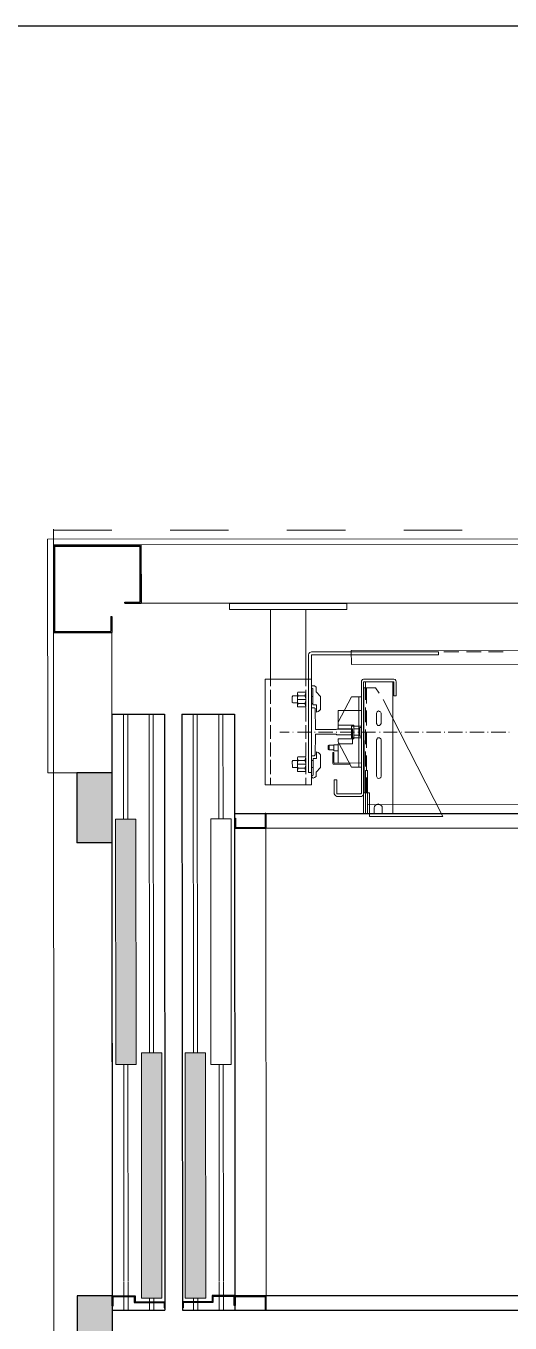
# Model space of a CAD drawing. Extents: x 26 to 324, y 73 to 188.
# Drawn here: x 181.611 to 182.44, y 163.059 to 165.279 of the extents above; entities that cross this region are included whole.
import ezdxf

# ---------------------------------------------------------------- set-up
doc = ezdxf.new("R2010")
doc.units = 0
doc.header["$LTSCALE"] = 0.01
doc.header["$MEASUREMENT"] = 0
doc.linetypes.add('HIDDEN', pattern=[0.375, 0.25, -0.125])
for name, color, linetype, lineweight in [('2COTA', 1, 'CONTINUOUS', 9), ('2H', 1, 'HIDDEN', 15), ('AR-ESQ-VT1', 1, 'CONTINUOUS', 9), ('P', 1, 'CONTINUOUS', 18)]:
    doc.layers.add(name, color=color, linetype=linetype, lineweight=lineweight)
for name, color, linetype in [('3', 3, 'CONTINUOUS'), ('47', 1, 'CONTINUOUS'), ('AR-ELV', 2, 'CONTINUOUS'), ('AR-PIS', 1, 'CONTINUOUS'), ('PAREDE', 1, 'CONTINUOUS')]:
    doc.layers.add(name, color=color, linetype=linetype)

msp = doc.modelspace()

# ---------------------------------------------------------------- hatches: boundary and pattern name
at = {"layer": '2COTA', "linetype": 'Continuous'}
for points in [[(181.7587, 164.0009), (181.7587, 163.8809), (181.6987, 163.8808), (181.6987, 164.0008)], [(181.7592, 163.1059), (181.7592, 163.0887), (181.7593, 162.9856), (181.6993, 162.9856), (181.6992, 163.1058)]]:
    msp.add_hatch(color=256, dxfattribs=at).paths.add_polyline_path(points)
at = {"layer": '2COTA', "lineweight": 9, "ltscale": 35}
for points in [[(181.7648, 163.9217), (181.7998, 163.9217), (181.8001, 163.5017), (181.7651, 163.5017)], [(181.809, 163.5217), (181.844, 163.5217), (181.8442, 163.1017), (181.8092, 163.1017)], [(181.884, 163.5217), (181.919, 163.5218), (181.9192, 163.1018), (181.8842, 163.1017)]]:
    msp.add_hatch(color=256, dxfattribs=at).paths.add_polyline_path(points)

# ---------------------------------------------------------------- linework, layer by layer
at = {"layer": '2COTA', "ltscale": 35}
for p, q in [((181.7786, 163.9217), (181.7785, 164.1009)), ((181.7857, 163.9217), (181.7856, 164.1009)), ((181.8228, 163.5217), (181.8224, 164.1009)), ((181.8299, 163.5217), (181.8295, 164.1009)), ((181.8981, 163.5217), (181.8977, 164.101)), ((181.9052, 163.5217), (181.9048, 164.101)), ((181.9418, 163.9218), (181.9416, 164.101)), ((181.9489, 163.9218), (181.9488, 164.101)), ((181.7648, 163.9217), (181.7998, 163.9217)), ((181.9277, 163.9218), (181.9627, 163.9218)), ((181.809, 163.5217), (181.844, 163.5217)), ((181.884, 163.5217), (181.919, 163.5218)), ((181.884, 163.5217), (181.919, 163.5218)), ((181.884, 163.5217), (181.919, 163.5218)), ((181.7651, 163.5017), (181.8001, 163.5017)), ((181.7791, 163.1309), (181.7788, 163.5017)), ((181.7862, 163.1309), (181.786, 163.5017)), ((181.9279, 163.5018), (181.9629, 163.5018)), ((181.9422, 163.131), (181.942, 163.5018)), ((181.9494, 163.131), (181.9491, 163.5018)), ((181.7791, 163.0809), (181.7791, 163.1296)), ((181.7862, 163.0809), (181.7862, 163.1296)), ((181.9423, 163.081), (181.9422, 163.1297)), ((181.9494, 163.081), (181.9494, 163.1297)), ((181.7791, 163.0954), (181.7791, 163.1017)), ((181.7862, 163.0954), (181.7862, 163.1017)), ((181.8442, 163.1017), (181.8092, 163.1017)), ((181.8092, 163.1017), (181.8442, 163.1017)), ((181.823, 163.0809), (181.823, 163.1017)), ((181.823, 163.0955), (181.823, 163.1017)), ((181.8301, 163.0809), (181.8301, 163.1017)), ((181.8301, 163.0955), (181.8301, 163.1017)), ((181.8842, 163.1017), (181.9192, 163.1018)), ((181.8983, 163.081), (181.8983, 163.1017)), ((181.8983, 163.0955), (181.8983, 163.1017)), ((181.9055, 163.081), (181.9055, 163.1017)), ((181.9055, 163.0955), (181.9055, 163.1017)), ((181.9423, 163.0955), (181.9423, 163.1018)), ((181.9494, 163.0955), (181.9494, 163.1018))]:
    msp.add_line(p, q, dxfattribs=at)
at = {"layer": '2COTA', "linetype": 'Continuous'}
for p, q in [((181.7648, 163.9217), (181.7651, 163.5017)), ((181.7998, 163.9217), (181.8001, 163.5017)), ((181.9277, 163.9218), (181.9279, 163.5018)), ((181.9627, 163.9218), (181.9629, 163.5018)), ((181.809, 163.5217), (181.8092, 163.1017)), ((181.844, 163.5217), (181.8442, 163.1017)), ((181.884, 163.5217), (181.8842, 163.1017)), ((181.919, 163.5218), (181.9192, 163.1018))]:
    msp.add_line(p, q, dxfattribs=at)
at = {"layer": '2COTA', "lineweight": 9, "ltscale": 35}
msp.add_line((182.0229, 163.106), (182.0224, 163.906), dxfattribs=at)
at = {"layer": '2COTA', "ltscale": 0.5}
for p, q in [((181.7589, 163.592), (181.7591, 163.307)), ((181.9689, 163.5922), (181.9691, 163.3072))]:
    msp.add_line(p, q, dxfattribs=at)
at = {"layer": '2H', "lineweight": 9, "ltscale": 20}
for p, q in [((181.6584, 164.3908), (181.6584, 164.418)), ((181.6584, 164.4158), (183.4584, 164.4169))]:
    msp.add_line(p, q, dxfattribs=at)
at = {"layer": '3'}
for p, q in [((181.9687, 163.9232), (181.97, 163.9232)), ((182.0211, 163.931), (182.0212, 163.9073)), ((182.0224, 163.931), (182.0211, 163.931)), ((182.0224, 163.931), (182.0211, 163.931)), ((182.0224, 163.931), (182.0224, 163.906)), ((181.9687, 163.906), (182.0224, 163.906)), ((181.97, 163.9073), (182.0212, 163.9073)), ((181.995, 163.906), (182.02, 163.906)), ((181.995, 163.906), (182.02, 163.906)), ((181.7592, 163.1059), (181.7982, 163.1059)), ((181.7605, 163.1046), (181.7969, 163.1046)), ((181.7855, 163.1059), (181.7958, 163.1059)), ((181.7855, 163.1059), (181.7958, 163.1059)), ((181.7969, 163.1046), (181.7969, 163.0942)), ((181.7982, 163.1059), (181.7982, 163.1059)), ((181.7982, 163.1059), (181.7982, 163.0954)), ((181.7982, 163.0954), (181.8492, 163.0955)), ((181.8268, 163.0955), (181.8492, 163.0955)), ((181.8268, 163.0955), (181.8492, 163.0955)), ((181.8492, 163.0955), (181.8492, 163.085)), ((181.9303, 163.0955), (181.8792, 163.0955)), ((181.9016, 163.0955), (181.8792, 163.0955)), ((181.9016, 163.0955), (181.8792, 163.0955)), ((181.8792, 163.0955), (181.8792, 163.085)), ((181.9692, 163.106), (181.9303, 163.106)), ((181.9303, 163.106), (181.9303, 163.106)), ((181.9303, 163.106), (181.9303, 163.0955)), ((181.968, 163.1047), (181.9315, 163.1047)), ((181.9315, 163.1047), (181.9315, 163.0943)), ((181.943, 163.106), (181.9327, 163.106)), ((181.943, 163.106), (181.9327, 163.106)), ((181.9692, 163.106), (182.0229, 163.106)), ((181.9705, 163.1047), (182.0217, 163.1048)), ((181.9955, 163.106), (182.0205, 163.106)), ((181.9955, 163.106), (182.0205, 163.106)), ((182.0217, 163.081), (182.0217, 163.1048)), ((182.0229, 163.081), (182.0229, 163.106)), ((182.0229, 163.106), (182.0229, 163.106)), ((181.7592, 163.0887), (181.7605, 163.0887)), ((181.7969, 163.0942), (181.848, 163.0942)), ((181.848, 163.0942), (181.848, 163.0852)), ((181.848, 163.0852), (181.8492, 163.0852)), ((181.8805, 163.0852), (181.8792, 163.0852)), ((181.9315, 163.0943), (181.8805, 163.0942)), ((181.8805, 163.0942), (181.8805, 163.0852)), ((181.9692, 163.0889), (181.968, 163.0889)), ((181.9692, 163.0889), (181.9705, 163.0889)), ((182.0229, 163.081), (182.0217, 163.081)), ((182.0229, 163.081), (182.0217, 163.081))]:
    msp.add_line(p, q, dxfattribs=at)
at = {"layer": '3', "ltscale": 0.5}
for p, q in [((181.9687, 163.9232), (181.9687, 163.906)), ((181.97, 163.9232), (181.97, 163.9073)), ((181.7592, 163.0887), (181.7592, 163.1059)), ((181.7592, 163.0887), (181.7592, 163.1059)), ((181.7605, 163.0887), (181.7605, 163.1046)), ((181.968, 163.0889), (181.968, 163.1047)), ((181.9692, 163.0889), (181.9692, 163.106)), ((181.9692, 163.0889), (181.9692, 163.106)), ((181.9705, 163.0889), (181.9705, 163.1047))]:
    msp.add_line(p, q, dxfattribs=at)
at = {"layer": '47', "lineweight": 25, "ltscale": 35}
for p, q in [((181.6584, 164.3908), (181.8084, 164.3909)), ((181.6584, 164.3908), (181.6585, 164.2408)), ((181.6604, 164.3888), (181.8064, 164.3889)), ((181.6604, 164.3888), (181.6605, 164.2428)), ((181.8064, 164.3889), (181.8065, 164.2929)), ((181.8084, 164.3909), (181.8085, 164.2909)), ((181.7809, 164.2929), (181.8065, 164.2929)), ((181.7809, 164.2909), (181.7809, 164.2929)), ((181.7809, 164.2909), (181.8085, 164.2909)), ((181.7565, 164.2684), (181.7565, 164.2429)), ((181.7565, 164.2684), (181.7585, 164.2684)), ((181.7585, 164.2684), (181.7585, 164.2409)), ((181.6605, 164.2428), (181.7565, 164.2429)), ((181.7586, 164.1009), (181.7587, 163.9759))]:
    msp.add_line(p, q, dxfattribs=at)
at = {"layer": '47'}
for p, q in [((181.7586, 164.1009), (181.8486, 164.1009)), ((181.8786, 164.101), (181.9686, 164.101)), ((181.9687, 163.931), (183.2474, 163.9318)), ((182.0224, 163.906), (183.18, 163.9068)), ((182.0229, 163.106), (183.1805, 163.1068)), ((181.7592, 163.0809), (181.8492, 163.0809)), ((181.8792, 163.081), (181.9692, 163.081)), ((181.9692, 163.081), (182.2679, 163.0812)), ((182.0229, 163.081), (183.2479, 163.0818))]:
    msp.add_line(p, q, dxfattribs=at)
at = {"layer": '47', "ltscale": 35}
for p, q in [((181.7587, 164.0009), (181.6987, 164.0008)), ((181.7587, 163.8809), (181.6987, 163.8808)), ((181.7592, 163.1059), (181.6992, 163.1058))]:
    msp.add_line(p, q, dxfattribs=at)
at = {"layer": '47', "ltscale": 0.5}
for p, q in [((181.6987, 164.0008), (181.6987, 163.8808)), ((181.6992, 163.1058), (181.6993, 162.9856))]:
    msp.add_line(p, q, dxfattribs=at)
at = {"layer": 'AR-ELV', "lineweight": 13}
for p, q in [((181.6584, 164.3908), (183.2584, 164.3918)), ((181.6584, 164.3908), (183.2584, 164.3918)), ((181.6584, 164.3908), (181.6594, 162.7908)), ((181.8085, 164.2909), (183.2585, 164.2918)), ((181.7585, 164.2409), (181.7593, 162.9409)), ((181.6592, 163.124), (181.6593, 162.9408))]:
    msp.add_line(p, q, dxfattribs=at)
at = {"layer": 'AR-ESQ-VT1'}
for p, q in [((183.4184, 164.4019), (181.6484, 164.4008)), ((181.6484, 164.4008), (181.6487, 164.0008)), ((181.6987, 164.0008), (181.6487, 164.0008))]:
    msp.add_line(p, q, dxfattribs=at)
at = {"layer": 'AR-PIS'}
msp.add_line((183.8811, 165.2779), (181.368, 165.2789), dxfattribs=at)
at = {"layer": 'P', "linetype": 'Continuous'}
for points in [[(181.9602, 164.2905), (182.1607, 164.2906)], [(182.1607, 164.2803), (181.9602, 164.2801), (181.9602, 164.2905)], [(182.0303, 164.1609), (182.0302, 164.2802)], [(182.0908, 164.161), (182.0907, 164.2802)], [(182.1607, 164.2803), (182.1607, 164.2906)], [(182.0951, 164.2024), (182.096, 164.205), (182.0977, 164.2068), (182.1003, 164.2076)], [(182.1685, 164.2077), (182.1003, 164.2076)], [(182.1443, 164.2077), (182.3181, 164.2078), (182.3181, 164.2026)], [(182.1685, 164.2103), (182.9679, 164.2108)], [(182.1686, 164.1861), (182.1685, 164.2103)], [(182.1685, 164.2077), (182.2005, 164.2077)], [(182.2126, 164.2077), (182.2385, 164.2077)], [(182.2506, 164.2077), (182.2766, 164.2077)], [(182.2895, 164.2078), (182.3146, 164.2078)], [(182.3267, 164.2078), (182.3526, 164.2078)], [(182.3656, 164.2078), (182.3906, 164.2078)], [(182.4036, 164.2078), (182.4287, 164.2078)], [(182.0952, 164.0011), (182.0951, 164.2024)], [(182.1003, 164.2016), (182.1003, 164.2025), (182.1011, 164.2025)], [(182.1004, 164.0011), (182.1003, 164.2016)], [(182.3181, 164.2026), (182.1011, 164.2025)], [(182.1686, 164.1861), (182.9679, 164.1866)], [(182.1003, 164.161), (182.0208, 164.1609)], [(182.0209, 163.9803), (182.0208, 164.1609)], [(182.0303, 164.1609), (182.0303, 164.1488)], [(182.0908, 164.161), (182.0908, 164.1489)], [(182.1004, 163.9804), (182.1003, 164.161)], [(182.1859, 164.1567), (182.1859, 164.1584), (182.1876, 164.1602), (182.1893, 164.161)], [(182.1893, 164.161), (182.2412, 164.1611)], [(182.2412, 164.1611), (182.2438, 164.1602), (182.2446, 164.1585), (182.2455, 164.1567)], [(182.0303, 164.1428), (182.0303, 164.1186)], [(182.077, 164.1324), (182.0761, 164.1376), (182.077, 164.1385), (182.077, 164.1385)], [(182.0891, 164.1385), (182.077, 164.1385)], [(182.0891, 164.1385), (182.0899, 164.1385), (182.0908, 164.1376)], [(182.0891, 164.1385), (182.0899, 164.1385), (182.0908, 164.1376)], [(182.0908, 164.1428), (182.0908, 164.1186)], [(182.1029, 164.1446), (182.1012, 164.1454), (182.1003, 164.1471), (182.1012, 164.1497), (182.1029, 164.1497), (182.1055, 164.1497), (182.1081, 164.1471), (182.1081, 164.1446)], [(182.1029, 164.1446), (182.1029, 164.1169)], [(182.1081, 164.1394), (182.1081, 164.1446)], [(182.1081, 164.1394), (182.1159, 164.1316)], [(182.186, 163.9657), (182.1859, 164.1567)], [(182.1893, 164.1558), (182.1902, 164.1567), (182.1902, 164.1567)], [(182.1893, 164.1558), (182.1895, 163.9311)], [(182.1894, 163.9649), (182.1893, 164.1558)], [(182.1902, 164.1567), (182.2403, 164.1567)], [(182.1903, 163.9666), (182.1902, 164.1463)], [(182.2101, 164.1463), (182.1902, 164.1463)], [(182.1928, 164.1558), (182.1928, 164.1256)], [(182.1945, 164.1195), (182.1945, 164.1463)], [(182.2101, 164.1463), (182.2161, 164.1368)], [(182.2394, 164.1559), (182.2396, 163.9312)], [(182.2403, 164.1567), (182.2412, 164.1567), (182.2412, 164.1559)], [(182.2412, 164.1325), (182.2412, 164.1559)], [(182.2455, 164.1325), (182.2455, 164.1567)], [(182.0683, 164.1324), (182.0675, 164.1307)], [(182.0675, 164.1307), (182.0675, 164.1212)], [(182.0675, 164.1212), (182.0684, 164.1203)], [(182.0683, 164.1324), (182.0761, 164.1324)], [(182.0684, 164.1203), (182.0761, 164.1203)], [(182.0761, 164.1143), (182.0761, 164.1376)], [(182.077, 164.1195), (182.0761, 164.1238), (182.0761, 164.1281), (182.077, 164.1324)], [(182.0908, 164.1264), (182.0761, 164.1264)], [(182.0761, 164.1143), (182.077, 164.1195)], [(182.0891, 164.1324), (182.077, 164.1324)], [(182.0891, 164.1195), (182.077, 164.1195)], [(182.0908, 164.1376), (182.0891, 164.1324)], [(182.0891, 164.1324), (182.0908, 164.1281), (182.0908, 164.1238), (182.0891, 164.1195)], [(182.0891, 164.1195), (182.0908, 164.1143)], [(182.0908, 164.1143), (182.0908, 164.1376)], [(182.1003, 164.1316), (182.1029, 164.1316)], [(182.1003, 164.1195), (182.1029, 164.1195)], [(182.1029, 164.1169), (182.109, 164.1169)], [(182.109, 164.1169), (182.109, 164.1048)], [(182.1159, 164.1091), (182.1159, 164.1316)], [(182.1461, 164.0875), (182.1686, 164.1308), (182.1859, 164.1308)], [(182.1686, 164.1308), (182.1859, 164.1308)], [(182.1816, 164.1308), (182.1816, 164.0107)], [(182.1859, 164.1308), (182.186, 164.0107)], [(182.1998, 163.926), (182.3251, 163.926), (182.223, 164.1265)], [(182.2412, 164.1325), (182.2455, 164.1325)], [(182.0303, 164.1125), (182.0303, 164.0883)], [(182.077, 164.1134), (182.077, 164.1134), (182.0761, 164.1143)], [(182.0908, 164.1143), (182.09, 164.1134), (182.0891, 164.1134), (182.077, 164.1134)], [(182.0908, 164.1126), (182.0908, 164.0884)], [(182.1004, 164.0296), (182.1003, 164.1117)], [(182.1003, 164.1117), (182.1038, 164.1117)], [(182.1038, 164.1117), (182.1047, 164.1117), (182.1064, 164.1109), (182.1064, 164.1091)], [(182.1064, 164.1091), (182.1073, 164.0763)], [(182.1159, 164.1091), (182.1142, 164.1074), (182.1116, 164.1057), (182.109, 164.1048)], [(182.1462, 164.0763), (182.1461, 164.1074)], [(182.1461, 164.1074), (182.1859, 164.1074)], [(182.1859, 164.0176), (182.1859, 164.1074)], [(182.1928, 164.1126), (182.1928, 164.0876)], [(182.1945, 164.0815), (182.1945, 164.1074)], [(182.2118, 164.1031), (182.2127, 164.1049), (182.2135, 164.1057), (182.2153, 164.1066), (182.217, 164.1057), (182.2187, 164.1049), (182.2196, 164.1031)], [(182.2118, 164.085), (182.2118, 164.1031)], [(182.2196, 164.1031), (182.2196, 164.085), (182.2187, 164.0833), (182.217, 164.0815), (182.2153, 164.0815), (182.2136, 164.0815), (182.2127, 164.0833), (182.2118, 164.085)], [(182.0304, 164.0823), (182.0304, 164.059)], [(182.0908, 164.0823), (182.0909, 164.059)], [(182.109, 164.0746), (182.1073, 164.0746), (182.1073, 164.0763)], [(182.109, 164.0746), (182.1427, 164.0746)], [(182.1436, 164.0754), (182.1427, 164.0746), (182.1427, 164.0746)], [(182.1436, 164.0754), (182.1669, 164.0755)], [(182.1462, 164.0824), (182.1461, 164.0875)], [(182.1462, 164.0824), (182.1729, 164.0824)], [(182.1462, 164.0763), (182.1704, 164.0763), (182.1704, 164.0504)], [(182.1669, 164.0755), (182.1686, 164.0746), (182.1686, 164.0729)], [(182.1686, 164.0806), (182.1859, 164.0807)], [(182.1686, 164.0608), (182.1686, 164.0806)], [(182.1686, 164.0685), (182.1686, 164.0729)], [(182.1729, 164.0824), (182.173, 164.059)], [(182.1833, 164.0763), (182.1729, 164.0763), (182.173, 164.0651)], [(182.1859, 164.0781), (182.1833, 164.0781), (182.1833, 164.0634)], [(182.1859, 164.0608), (182.1859, 164.0807)], [(182.1928, 164.0746), (182.1928, 164.0495)], [(182.0304, 164.0529), (182.0304, 164.0287)], [(182.0459, 164.0702), (182.0623, 164.0702)], [(182.0684, 164.0702), (182.0692, 164.0702)], [(182.0762, 164.0702), (182.0995, 164.0702)], [(182.0909, 164.0529), (182.0909, 164.0287)], [(182.1073, 164.065), (182.1064, 164.0322), (182.1064, 164.0313), (182.1047, 164.0296), (182.1038, 164.0296), (182.1004, 164.0296)], [(182.1055, 164.0702), (182.1064, 164.0702)], [(182.1073, 164.065), (182.1073, 164.0668), (182.109, 164.0668)], [(182.109, 164.0668), (182.1427, 164.0668)], [(182.1125, 164.0702), (182.1367, 164.0703)], [(182.1427, 164.0703), (182.1436, 164.0703)], [(182.1427, 164.0668), (182.1427, 164.0668), (182.1436, 164.0659)], [(182.1436, 164.0659), (182.1669, 164.066)], [(182.1462, 164.0538), (182.1462, 164.059), (182.173, 164.059)], [(182.1462, 164.0538), (182.1687, 164.0106)], [(182.1462, 164.0504), (182.1462, 164.0175)], [(182.1462, 164.0504), (182.1704, 164.0504)], [(182.1496, 164.0703), (182.1738, 164.0703)], [(182.1686, 164.0685), (182.1686, 164.0668), (182.1669, 164.066)], [(182.1686, 164.0608), (182.1859, 164.0608)], [(182.1833, 164.0651), (182.173, 164.0651)], [(182.1799, 164.0703), (182.1807, 164.0703)], [(182.1859, 164.0634), (182.1833, 164.0634)], [(182.1868, 164.0703), (182.2101, 164.0703)], [(182.1946, 164.0435), (182.1946, 164.0694)], [(182.2118, 164.0573), (182.2127, 164.0591), (182.2136, 164.0608), (182.2153, 164.0608), (182.217, 164.0608), (182.2188, 164.0591), (182.2196, 164.0573)], [(182.2119, 163.9951), (182.2118, 164.0573)], [(182.217, 164.0703), (182.2179, 164.0703)], [(182.2197, 163.9951), (182.2196, 164.0573)], [(182.2239, 164.0703), (182.2473, 164.0703)], [(182.2542, 164.0703), (182.255, 164.0703)], [(182.2602, 164.0703), (182.2844, 164.0703)], [(182.2905, 164.0703), (182.2913, 164.0703)], [(182.2974, 164.0704), (182.3216, 164.0704)], [(182.3276, 164.0704), (182.3285, 164.0704)], [(182.3346, 164.0704), (182.3588, 164.0704)], [(182.3648, 164.0704), (182.3657, 164.0704)], [(182.3717, 164.0704), (182.3959, 164.0704)], [(182.402, 164.0704), (182.4028, 164.0704)], [(182.408, 164.0704), (182.4331, 164.0704)], [(182.4383, 164.0704), (182.4391, 164.0704)], [(182.0762, 164.027), (182.0771, 164.0279), (182.0771, 164.0279)], [(182.0762, 164.027), (182.0762, 164.0037)], [(182.0771, 164.0218), (182.0762, 164.027)], [(182.0892, 164.0279), (182.0771, 164.0279)], [(182.0892, 164.0279), (182.09, 164.0279), (182.0909, 164.027)], [(182.0909, 164.027), (182.0892, 164.0218)], [(182.0909, 164.027), (182.0909, 164.0037)], [(182.109, 164.0365), (182.1116, 164.0357), (182.1142, 164.0339), (182.1159, 164.0314), (182.116, 164.0097)], [(182.109, 164.0253), (182.109, 164.0365)], [(182.1289, 164.0469), (182.1298, 164.0478)], [(182.1298, 164.04), (182.1289, 164.0409), (182.1289, 164.0469)], [(182.1298, 164.04), (182.1298, 164.0478)], [(182.1298, 164.0469), (182.1306, 164.0469)], [(182.1298, 164.0409), (182.1306, 164.0409)], [(182.1306, 164.0478), (182.1384, 164.0478)], [(182.1306, 164.04), (182.1306, 164.0478)], [(182.1306, 164.04), (182.1384, 164.04)], [(182.1367, 164.0175), (182.1367, 164.0357)], [(182.1367, 164.0357), (182.1384, 164.0357)], [(182.1384, 164.0486), (182.1462, 164.0487)], [(182.1384, 164.0383), (182.1384, 164.0486)], [(182.1384, 164.0383), (182.1462, 164.0383)], [(182.1384, 164.0184), (182.1384, 164.0357)], [(182.1928, 164.0374), (182.1929, 164.0115)], [(182.1946, 164.0055), (182.1946, 164.0305)], [(182.0304, 164.0227), (182.0304, 163.9985)], [(182.0675, 164.0201), (182.0684, 164.0218)], [(182.0676, 164.0106), (182.0675, 164.0201)], [(182.0684, 164.0097), (182.0676, 164.0106)], [(182.0684, 164.0218), (182.0762, 164.0218)], [(182.0684, 164.0097), (182.0762, 164.0097)], [(182.0771, 164.0089), (182.0762, 164.0132), (182.0762, 164.0175), (182.0771, 164.0218)], [(182.0909, 164.0158), (182.0762, 164.0158)], [(182.0762, 164.0037), (182.0771, 164.0089)], [(182.0892, 164.0218), (182.0771, 164.0218)], [(182.0892, 164.0089), (182.0771, 164.0089)], [(182.0892, 164.0218), (182.0909, 164.0175), (182.0909, 164.0132), (182.0892, 164.0089)], [(182.0892, 164.0089), (182.0909, 164.0037)], [(182.0909, 164.0227), (182.0909, 163.9985)], [(182.1004, 164.0218), (182.103, 164.0218)], [(182.1004, 164.0097), (182.103, 164.0097)], [(182.103, 163.9968), (182.103, 164.0253)], [(182.103, 164.0253), (182.109, 164.0253)], [(182.1082, 164.002), (182.116, 164.0097)], [(182.1384, 164.0158), (182.1376, 164.0158), (182.1367, 164.0175)], [(182.1393, 164.0175), (182.1393, 164.0175), (182.1384, 164.0184)], [(182.1384, 164.0158), (182.1661, 164.0158)], [(182.1393, 164.0175), (182.1859, 164.0176)], [(182.1661, 164.0158), (182.1661, 164.0176)], [(182.1687, 164.0106), (182.186, 164.0107)], [(182.1929, 164.0046), (182.1929, 163.9312)], [(182.1929, 164.0046), (182.1963, 164.0046)], [(182.1963, 164.0046), (182.1964, 163.9312)], [(182.0304, 163.9924), (182.0304, 163.9803)], [(182.0771, 164.0028), (182.0771, 164.0028), (182.0762, 164.0037)], [(182.0909, 164.0037), (182.09, 164.0028), (182.0892, 164.0028), (182.0771, 164.0028)], [(182.0909, 164.0037), (182.09, 164.0028), (182.0892, 164.0028)], [(182.0909, 163.9924), (182.0909, 163.9803)], [(182.0952, 164.0011), (182.1004, 164.0011)], [(182.103, 163.9916), (182.1013, 163.9925), (182.1004, 163.9942), (182.1013, 163.9959), (182.103, 163.9968)], [(182.1082, 163.9968), (182.1082, 163.9942), (182.1056, 163.9925), (182.103, 163.9916)], [(182.1082, 164.002), (182.1082, 163.9968)], [(182.1436, 163.989), (182.1393, 163.989), (182.1393, 163.9648)], [(182.1436, 163.9657), (182.1436, 163.989)], [(182.1929, 163.9986), (182.1929, 163.9735)], [(182.1946, 163.9666), (182.1946, 163.9925)], [(182.2197, 163.9951), (182.2188, 163.9925), (182.2171, 163.9917), (182.2153, 163.9908), (182.2136, 163.9917), (182.2128, 163.9925), (182.2119, 163.9951)], [(182.1004, 163.9804), (182.0209, 163.9803)], [(182.1436, 163.9605), (182.1419, 163.9614), (182.1402, 163.9631), (182.1393, 163.9648)], [(182.1445, 163.9648), (182.1436, 163.9648), (182.1436, 163.9657)], [(182.1436, 163.9605), (182.186, 163.9605)], [(182.1445, 163.9648), (182.1851, 163.9649)], [(182.186, 163.9657), (182.1851, 163.9649), (182.1851, 163.9649)], [(182.1894, 163.9649), (182.1894, 163.9631), (182.1877, 163.9614), (182.186, 163.9605)], [(182.1903, 163.9666), (182.1998, 163.9666), (182.1998, 163.926)], [(182.1929, 163.9605), (182.1929, 163.9312)], [(182.1964, 163.9458), (182.9404, 163.9463)], [(182.2076, 163.9407), (182.2085, 163.9433), (182.2093, 163.945), (182.2119, 163.9467), (182.2145, 163.9476), (182.2171, 163.9467), (182.2197, 163.945), (182.2214, 163.9433), (182.2214, 163.9407)], [(182.2076, 163.9312), (182.2076, 163.9407)], [(182.2214, 163.9407), (182.2214, 163.9312)]]:
    msp.add_lwpolyline(points, dxfattribs=at)
at = {"layer": 'PAREDE', "lineweight": 25, "ltscale": 35}
for p, q in [((181.6585, 164.2408), (181.7585, 164.2409)), ((181.7587, 163.9759), (181.7592, 163.1017))]:
    msp.add_line(p, q, dxfattribs=at)
at = {"layer": 'PAREDE', "ltscale": 0.5}
for p, q in [((181.8486, 164.1009), (181.8492, 163.0809)), ((181.8786, 164.101), (181.8792, 163.081)), ((181.8786, 164.101), (181.8792, 163.081)), ((181.9686, 164.101), (181.9692, 163.081)), ((181.9686, 164.101), (181.9692, 163.081)), ((181.7587, 163.9759), (181.7593, 163.0356))]:
    msp.add_line(p, q, dxfattribs=at)

doc.saveas('drawing.dxf')
